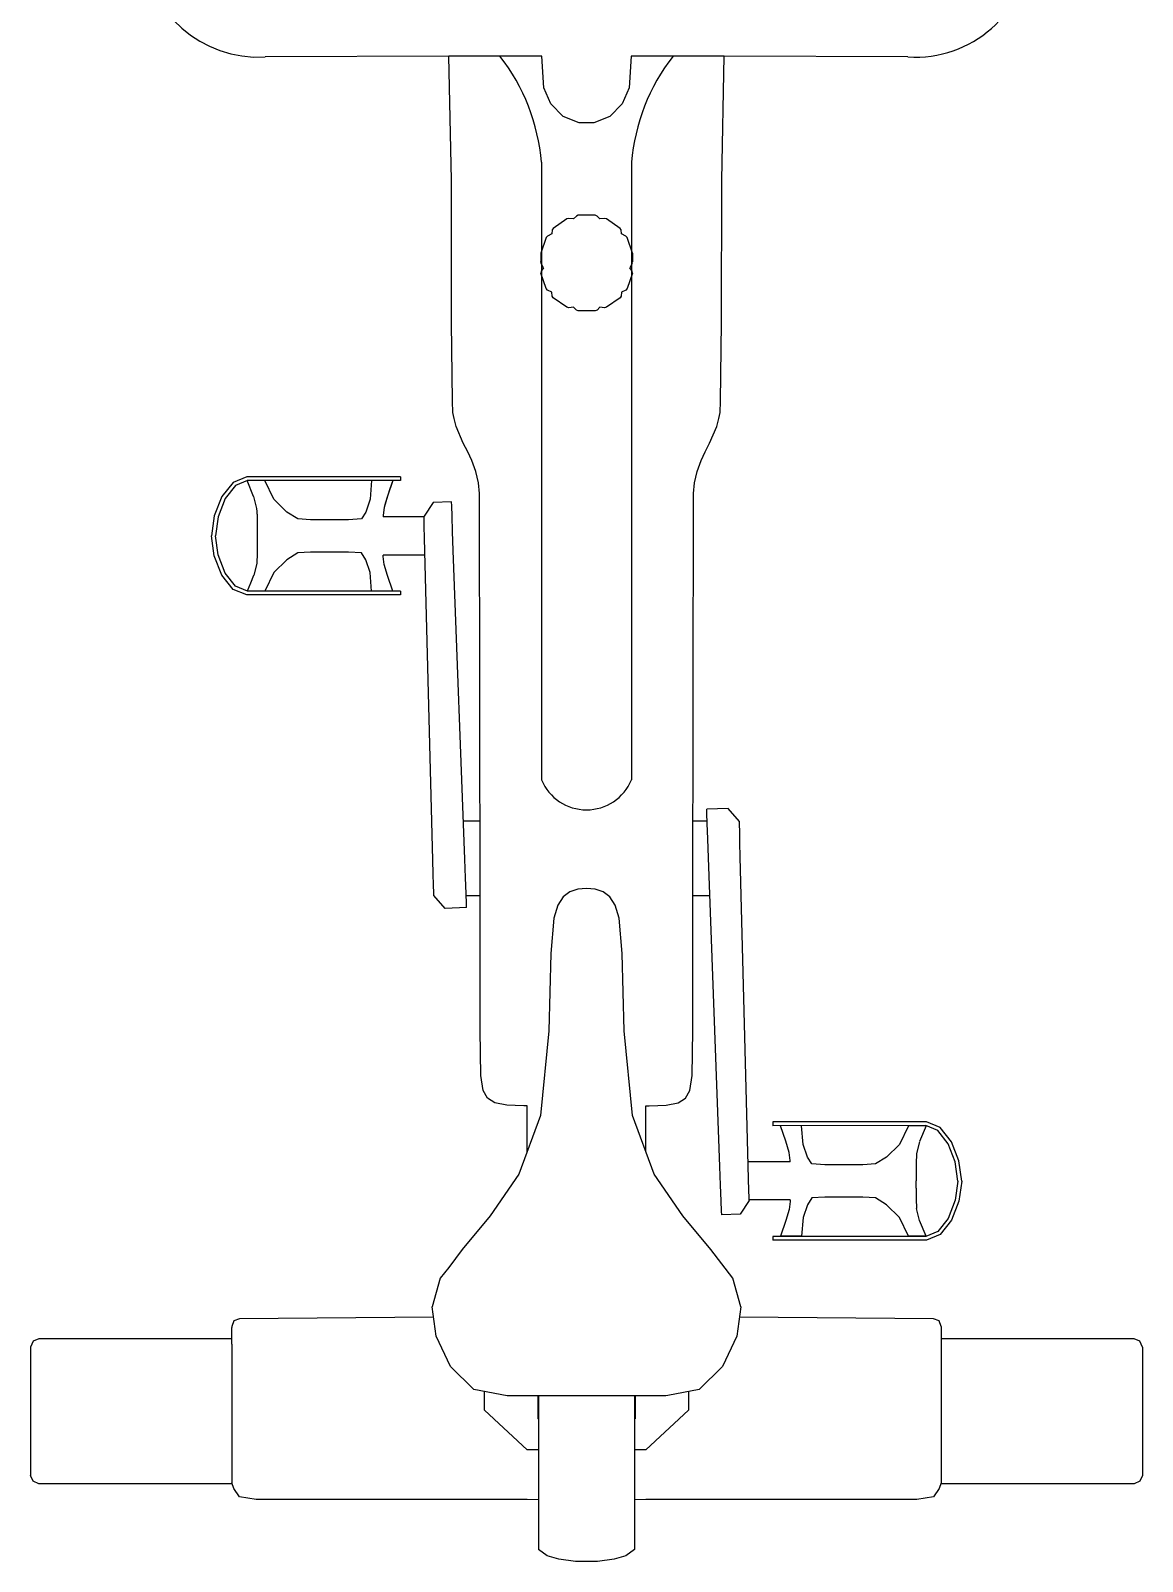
# Model space of a CAD drawing. Header units: millimetres. Extents: x 31778 to 54642, y 18502 to 28743.
# Drawn here: x 38487.5 to 38546.7, y 20287 to 20368.4 of the extents above; entities that cross this region are included whole.
import ezdxf

# ---------------------------------------------------------------- set-up
doc = ezdxf.new("R2010")
doc.units = ezdxf.units.MM
doc.layers.add('Plan Archi', color=8, linetype='Continuous')

msp = doc.modelspace()

# ---------------------------------------------------------------- linework, layer by layer
at = {"layer": 'Plan Archi'}
for p, q in [((38509.793, 20367.053), (38500.017, 20367.017)), ((38511.591, 20367.058), (38509.793, 20367.053)), ((38513.424, 20367.06), (38511.591, 20367.058)), ((38514.733, 20367.062), (38513.424, 20367.06)), ((38514.833, 20365.384), (38514.733, 20367.062)), ((38519.485, 20367.062), (38519.384, 20365.384)), ((38520.793, 20367.06), (38519.485, 20367.062)), ((38522.626, 20367.058), (38520.794, 20367.06)), ((38524.425, 20367.053), (38522.626, 20367.058)), ((38534.2, 20367.017), (38524.425, 20367.053)), ((38515.207, 20364.529), (38514.833, 20365.384)), ((38519.384, 20365.384), (38519.011, 20364.529)), ((38515.871, 20363.845), (38515.207, 20364.529)), ((38519.011, 20364.529), (38518.347, 20363.845)), ((38516.718, 20363.515), (38515.871, 20363.845)), ((38517.5, 20363.515), (38516.718, 20363.515)), ((38518.347, 20363.845), (38517.5, 20363.515)), ((38514.714, 20361.415), (38514.714, 20359.871)), ((38519.503, 20361.415), (38519.503, 20359.871)), ((38514.714, 20359.871), (38514.714, 20328.559)), ((38519.503, 20359.871), (38519.503, 20328.559)), ((38516.57, 20358.555), (38516.411, 20358.403)), ((38516.67, 20358.595), (38516.57, 20358.555)), ((38517.568, 20358.595), (38516.67, 20358.595)), ((38517.668, 20358.555), (38517.568, 20358.595)), ((38517.826, 20358.403), (38517.668, 20358.555)), ((38515.285, 20357.813), (38515.267, 20357.606)), ((38515.339, 20357.9), (38515.285, 20357.813)), ((38516.065, 20358.406), (38515.339, 20357.9)), ((38516.173, 20358.432), (38516.065, 20358.406)), ((38516.411, 20358.403), (38516.173, 20358.432)), ((38518.065, 20358.432), (38517.826, 20358.403)), ((38518.173, 20358.406), (38518.065, 20358.432)), ((38518.899, 20357.9), (38518.173, 20358.406)), ((38518.953, 20357.813), (38518.899, 20357.9)), ((38518.971, 20357.606), (38518.953, 20357.813)), ((38514.964, 20357.406), (38514.687, 20356.588)), ((38515.04, 20357.489), (38514.964, 20357.406)), ((38515.267, 20357.606), (38515.04, 20357.489)), ((38519.198, 20357.489), (38518.971, 20357.606)), ((38519.273, 20357.406), (38519.198, 20357.489)), ((38519.551, 20356.588), (38519.273, 20357.406)), ((38514.687, 20356.588), (38514.687, 20356.133)), ((38514.7, 20356.022), (38514.687, 20356.133)), ((38514.714, 20356.855), (38514.714, 20356.668)), ((38519.503, 20356.855), (38519.503, 20356.728)), ((38519.551, 20356.133), (38519.509, 20356.064)), ((38519.537, 20356.022), (38519.509, 20356.064)), ((38519.551, 20356.588), (38519.551, 20356.133)), ((38514.7, 20355.622), (38514.687, 20355.523)), ((38514.964, 20354.704), (38514.687, 20355.523)), ((38514.83, 20355.795), (38514.7, 20356.022)), ((38514.83, 20355.795), (38514.7, 20355.622)), ((38519.551, 20355.523), (38519.273, 20354.704)), ((38519.537, 20356.022), (38519.408, 20355.795)), ((38519.537, 20355.622), (38519.408, 20355.795)), ((38519.551, 20355.523), (38519.537, 20355.622)), ((38515.04, 20354.621), (38514.964, 20354.704)), ((38515.267, 20354.505), (38515.04, 20354.621)), ((38515.285, 20354.297), (38515.267, 20354.505)), ((38518.971, 20354.505), (38518.953, 20354.297)), ((38519.198, 20354.621), (38518.971, 20354.505)), ((38519.273, 20354.704), (38519.198, 20354.621)), ((38515.339, 20354.21), (38515.285, 20354.297)), ((38516.065, 20353.704), (38515.339, 20354.21)), ((38516.173, 20353.679), (38516.065, 20353.704)), ((38516.411, 20353.707), (38516.173, 20353.679)), ((38516.57, 20353.555), (38516.411, 20353.707)), ((38517.826, 20353.707), (38517.668, 20353.555)), ((38518.065, 20353.679), (38517.826, 20353.707)), ((38518.173, 20353.704), (38518.065, 20353.679)), ((38518.899, 20354.21), (38518.173, 20353.704)), ((38518.953, 20354.297), (38518.899, 20354.21)), ((38516.67, 20353.516), (38516.57, 20353.555)), ((38517.568, 20353.516), (38516.67, 20353.516)), ((38517.668, 20353.555), (38517.568, 20353.516)), ((38499.046, 20344.687), (38498.316, 20344.389)), ((38507.218, 20344.687), (38499.046, 20344.687)), ((38507.218, 20344.687), (38507.218, 20344.485)), ((38498.316, 20344.389), (38497.72, 20343.629)), ((38498.438, 20344.227), (38497.895, 20343.528)), ((38499.085, 20344.488), (38498.438, 20344.227)), ((38499.183, 20344.481), (38499.065, 20344.481)), ((38499.409, 20343.644), (38499.065, 20344.481)), ((38507.218, 20344.485), (38499.085, 20344.488)), ((38499.535, 20344.481), (38499.183, 20344.481)), ((38499.888, 20344.481), (38499.535, 20344.481)), ((38500.005, 20344.481), (38499.888, 20344.481)), ((38500.485, 20343.486), (38500.005, 20344.481)), ((38505.683, 20344.481), (38505.608, 20343.486)), ((38505.823, 20344.481), (38505.683, 20344.481)), ((38506.243, 20344.481), (38505.823, 20344.481)), ((38506.664, 20344.481), (38506.243, 20344.481)), ((38506.804, 20344.481), (38506.527, 20343.65)), ((38506.658, 20344.05), (38506.527, 20343.65)), ((38506.804, 20344.481), (38506.658, 20344.05)), ((38506.804, 20344.481), (38506.664, 20344.481)), ((38497.72, 20343.629), (38497.317, 20342.612)), ((38497.895, 20343.528), (38497.513, 20342.56)), ((38499.415, 20343.626), (38499.409, 20343.644)), ((38499.576, 20343.006), (38499.41, 20343.644)), ((38501.168, 20342.807), (38500.485, 20343.486)), ((38505.608, 20343.486), (38505.376, 20342.807)), ((38506.354, 20343.054), (38506.298, 20342.636)), ((38506.527, 20343.65), (38506.354, 20343.054)), ((38506.425, 20343.314), (38506.354, 20343.054)), ((38506.527, 20343.65), (38506.425, 20343.314)), ((38508.957, 20343.312), (38508.47, 20342.583)), ((38509.932, 20343.348), (38508.957, 20343.312)), ((38509.939, 20343.145), (38509.932, 20343.348)), ((38509.96, 20342.591), (38509.939, 20343.145)), ((38497.317, 20342.612), (38497.17, 20341.543)), ((38497.513, 20342.56), (38497.373, 20341.543)), ((38499.598, 20342.846), (38499.576, 20343.006)), ((38499.6, 20342.705), (38499.598, 20342.846)), ((38499.6, 20342.705), (38499.6, 20342.653)), ((38499.6, 20342.653), (38499.6, 20340.63)), ((38501.761, 20342.445), (38501.168, 20342.807)), ((38502.427, 20342.398), (38501.761, 20342.445)), ((38504.445, 20342.398), (38502.427, 20342.398)), ((38505.137, 20342.445), (38504.445, 20342.398)), ((38505.376, 20342.807), (38505.137, 20342.445)), ((38506.298, 20342.636), (38506.297, 20342.548)), ((38508.471, 20342.548), (38506.297, 20342.548)), ((38506.298, 20342.636), (38506.298, 20342.548)), ((38508.474, 20342.436), (38508.47, 20342.583)), ((38508.485, 20342.035), (38508.474, 20342.436)), ((38509.99, 20341.771), (38509.96, 20342.591)), ((38497.317, 20340.474), (38497.17, 20341.543)), ((38497.513, 20340.525), (38497.373, 20341.543)), ((38508.5, 20341.439), (38508.485, 20342.035)), ((38508.519, 20340.709), (38508.5, 20341.439)), ((38510.027, 20340.767), (38509.99, 20341.771)), ((38499.6, 20340.63), (38499.578, 20340.077)), ((38501.761, 20340.635), (38501.168, 20340.273)), ((38502.427, 20340.682), (38501.761, 20340.635)), ((38504.445, 20340.682), (38502.427, 20340.682)), ((38505.137, 20340.635), (38504.445, 20340.682)), ((38505.376, 20340.273), (38505.137, 20340.635)), ((38508.943, 20324.29), (38508.519, 20340.709)), ((38510.634, 20324.35), (38510.027, 20340.767)), ((38497.72, 20339.457), (38497.317, 20340.474)), ((38497.895, 20339.558), (38497.513, 20340.525)), ((38499.576, 20340.073), (38499.415, 20339.454)), ((38499.58, 20340.101), (38499.576, 20340.073)), ((38501.168, 20340.273), (38500.485, 20339.594)), ((38505.608, 20339.594), (38505.376, 20340.273)), ((38506.298, 20340.444), (38506.297, 20340.52)), ((38508.524, 20340.52), (38506.297, 20340.52)), ((38506.298, 20340.444), (38506.298, 20340.52)), ((38506.354, 20340.026), (38506.298, 20340.444)), ((38506.527, 20339.429), (38506.354, 20340.026)), ((38498.316, 20338.697), (38497.72, 20339.457)), ((38498.438, 20338.859), (38497.895, 20339.558)), ((38499.25, 20339.03), (38499.067, 20338.605)), ((38499.409, 20339.435), (38499.25, 20339.03)), ((38500.485, 20339.594), (38500.005, 20338.599)), ((38505.683, 20338.601), (38505.608, 20339.594)), ((38506.803, 20338.601), (38506.527, 20339.429)), ((38514.714, 20339.741), (38514.714, 20328.856)), ((38499.046, 20338.398), (38498.316, 20338.697)), ((38499.085, 20338.597), (38498.438, 20338.859)), ((38507.218, 20338.398), (38499.046, 20338.398)), ((38499.183, 20338.599), (38499.081, 20338.599)), ((38507.218, 20338.601), (38499.085, 20338.597)), ((38499.535, 20338.599), (38499.183, 20338.599)), ((38499.888, 20338.599), (38499.535, 20338.599)), ((38500.005, 20338.599), (38499.888, 20338.599)), ((38507.218, 20338.601), (38507.218, 20338.398)), ((38524.636, 20327.039), (38523.503, 20326.997)), ((38523.51, 20326.794), (38523.503, 20326.997)), ((38523.531, 20326.24), (38523.51, 20326.794)), ((38525.241, 20326.35), (38524.636, 20327.039)), ((38511.448, 20326.371), (38510.559, 20326.371)), ((38523.526, 20326.371), (38522.77, 20326.371)), ((38523.561, 20325.42), (38523.531, 20326.24)), ((38525.245, 20326.203), (38525.241, 20326.35)), ((38525.255, 20325.802), (38525.245, 20326.203)), ((38523.598, 20324.416), (38523.561, 20325.42)), ((38525.265, 20325.403), (38525.255, 20325.802)), ((38525.266, 20325.367), (38525.265, 20325.403)), ((38525.271, 20325.206), (38525.266, 20325.367)), ((38525.289, 20324.476), (38525.271, 20325.206)), ((38510.671, 20323.346), (38510.634, 20324.35)), ((38524.205, 20307.999), (38523.598, 20324.416)), ((38525.713, 20308.058), (38525.289, 20324.476)), ((38508.961, 20323.56), (38508.943, 20324.29)), ((38508.977, 20322.964), (38508.961, 20323.56)), ((38508.987, 20322.563), (38508.977, 20322.964)), ((38510.701, 20322.526), (38510.671, 20323.346)), ((38516.646, 20322.749), (38516.219, 20322.611)), ((38517.109, 20322.786), (38516.646, 20322.749)), ((38517.571, 20322.749), (38517.109, 20322.786)), ((38517.998, 20322.611), (38517.571, 20322.749)), ((38508.991, 20322.416), (38508.987, 20322.563)), ((38509.596, 20321.727), (38508.991, 20322.416)), ((38510.722, 20321.972), (38510.701, 20322.526)), ((38511.448, 20322.395), (38510.706, 20322.395)), ((38510.729, 20321.769), (38510.722, 20321.972)), ((38515.577, 20321.894), (38515.364, 20321.215)), ((38515.862, 20322.342), (38515.577, 20321.894)), ((38516.219, 20322.611), (38515.862, 20322.342)), ((38518.355, 20322.342), (38517.998, 20322.611)), ((38518.641, 20321.894), (38518.355, 20322.342)), ((38518.853, 20321.215), (38518.641, 20321.894)), ((38523.673, 20322.395), (38522.77, 20322.395)), ((38510.729, 20321.769), (38509.596, 20321.727)), ((38515.364, 20321.215), (38515.213, 20319.319)), ((38519.005, 20319.319), (38518.853, 20321.215)), ((38515.213, 20319.319), (38515.109, 20315.218)), ((38519.109, 20315.218), (38519.005, 20319.319)), ((38515.109, 20315.218), (38514.668, 20310.707)), ((38519.549, 20310.707), (38519.109, 20315.218)), ((38514.668, 20310.707), (38513.506, 20307.581)), ((38520.712, 20307.581), (38519.549, 20310.707)), ((38535.186, 20310.368), (38527.014, 20310.368)), ((38527.014, 20310.368), (38527.014, 20310.165)), ((38535.147, 20310.169), (38527.014, 20310.165)), ((38527.705, 20309.337), (38527.429, 20310.165)), ((38528.624, 20309.172), (38528.549, 20310.166)), ((38534.227, 20310.167), (38533.747, 20309.172)), ((38534.344, 20310.167), (38534.227, 20310.167)), ((38534.697, 20310.167), (38534.344, 20310.167)), ((38535.049, 20310.167), (38534.697, 20310.167)), ((38535.165, 20310.162), (38534.823, 20309.331)), ((38535.151, 20310.167), (38535.049, 20310.167)), ((38535.794, 20309.907), (38535.147, 20310.169)), ((38535.916, 20310.069), (38535.186, 20310.368)), ((38536.337, 20309.208), (38535.794, 20309.907)), ((38536.512, 20309.309), (38535.916, 20310.069)), ((38527.878, 20308.74), (38527.705, 20309.337)), ((38528.856, 20308.493), (38528.624, 20309.172)), ((38533.747, 20309.172), (38533.064, 20308.493)), ((38534.817, 20309.313), (38534.656, 20308.693)), ((38536.719, 20308.241), (38536.337, 20309.208)), ((38536.915, 20308.292), (38536.512, 20309.309)), ((38527.935, 20308.247), (38525.708, 20308.247)), ((38525.732, 20307.327), (38525.713, 20308.058)), ((38527.934, 20308.323), (38527.878, 20308.74)), ((38527.934, 20308.247), (38527.934, 20308.323)), ((38527.935, 20308.247), (38527.934, 20308.323)), ((38529.095, 20308.131), (38528.856, 20308.493)), ((38529.787, 20308.085), (38529.095, 20308.131)), ((38531.805, 20308.085), (38529.787, 20308.085)), ((38532.471, 20308.131), (38531.805, 20308.085)), ((38533.064, 20308.493), (38532.471, 20308.131)), ((38534.654, 20308.69), (38534.632, 20308.136)), ((38534.632, 20308.136), (38534.632, 20307.731)), ((38534.632, 20308.136), (38534.632, 20308.016)), ((38534.656, 20308.693), (38534.652, 20308.665)), ((38536.859, 20307.223), (38536.719, 20308.241)), ((38537.062, 20307.223), (38536.915, 20308.292)), ((38513.506, 20307.581), (38511.991, 20305.366)), ((38522.227, 20305.366), (38520.712, 20307.581)), ((38524.242, 20306.995), (38524.205, 20307.999)), ((38525.747, 20306.731), (38525.732, 20307.327)), ((38534.632, 20307.731), (38534.632, 20307.226)), ((38534.641, 20306.843), (38534.632, 20307.226)), ((38536.859, 20307.223), (38536.719, 20306.206)), ((38537.062, 20307.223), (38536.915, 20306.154)), ((38524.272, 20306.175), (38524.242, 20306.995)), ((38525.758, 20306.33), (38525.747, 20306.731)), ((38534.641, 20306.843), (38534.641, 20306.526)), ((38534.641, 20306.526), (38534.641, 20306.341)), ((38524.293, 20305.621), (38524.272, 20306.175)), ((38524.3, 20305.418), (38524.293, 20305.621)), ((38525.762, 20306.183), (38525.275, 20305.454)), ((38525.762, 20306.183), (38525.758, 20306.33)), ((38527.935, 20306.218), (38525.761, 20306.218)), ((38527.878, 20305.712), (38527.705, 20305.116)), ((38527.934, 20306.13), (38527.878, 20305.712)), ((38527.935, 20306.218), (38527.934, 20306.13)), ((38527.935, 20306.218), (38527.934, 20306.13)), ((38528.856, 20305.959), (38528.624, 20305.28)), ((38529.095, 20306.322), (38528.856, 20305.959)), ((38529.787, 20306.368), (38529.095, 20306.322)), ((38531.805, 20306.368), (38529.787, 20306.368)), ((38532.471, 20306.322), (38531.805, 20306.368)), ((38533.064, 20305.959), (38532.471, 20306.322)), ((38533.747, 20305.28), (38533.064, 20305.959)), ((38534.641, 20306.341), (38534.641, 20306.282)), ((38534.641, 20306.282), (38534.656, 20305.76)), ((38534.822, 20305.122), (38534.656, 20305.76)), ((38536.719, 20306.206), (38536.337, 20305.238)), ((38536.915, 20306.154), (38536.512, 20305.137)), ((38511.991, 20305.366), (38510.491, 20303.583)), ((38523.726, 20303.583), (38522.227, 20305.366)), ((38525.275, 20305.454), (38524.3, 20305.418)), ((38527.705, 20305.116), (38527.428, 20304.286)), ((38528.624, 20305.28), (38528.549, 20304.286)), ((38534.227, 20304.286), (38533.747, 20305.28)), ((38534.823, 20305.122), (38534.817, 20305.14)), ((38535.167, 20304.286), (38534.823, 20305.122)), ((38536.337, 20305.238), (38535.794, 20304.539)), ((38536.512, 20305.137), (38535.916, 20304.377)), ((38535.147, 20304.278), (38527.014, 20304.282)), ((38527.014, 20304.282), (38527.014, 20304.079)), ((38535.186, 20304.079), (38527.014, 20304.079)), ((38527.568, 20304.286), (38527.428, 20304.286)), ((38527.989, 20304.286), (38527.568, 20304.286)), ((38528.409, 20304.286), (38527.989, 20304.286)), ((38528.549, 20304.286), (38528.409, 20304.286)), ((38534.344, 20304.286), (38534.227, 20304.286)), ((38534.697, 20304.286), (38534.344, 20304.286)), ((38535.049, 20304.286), (38534.697, 20304.286)), ((38535.167, 20304.286), (38535.049, 20304.286)), ((38535.794, 20304.539), (38535.147, 20304.278)), ((38535.916, 20304.377), (38535.186, 20304.079)), ((38510.491, 20303.583), (38509.787, 20302.621)), ((38524.896, 20302.053), (38523.726, 20303.583)), ((38509.787, 20302.621), (38509.321, 20302.053)), ((38509.321, 20302.053), (38508.903, 20300.527)), ((38525.315, 20300.527), (38524.896, 20302.053)), ((38498.657, 20299.901), (38498.35, 20299.796)), ((38508.974, 20299.99), (38498.657, 20299.901)), ((38509.109, 20298.975), (38508.903, 20300.527)), ((38525.315, 20300.527), (38525.108, 20298.975)), ((38535.56, 20299.901), (38525.243, 20299.99)), ((38535.868, 20299.796), (38535.56, 20299.901)), ((38498.35, 20299.796), (38498.247, 20299.486)), ((38498.247, 20299.486), (38498.247, 20299.433)), ((38498.247, 20298.544), (38498.247, 20299.433)), ((38535.97, 20299.486), (38535.868, 20299.796)), ((38535.97, 20299.486), (38535.97, 20299.433)), ((38535.97, 20299.433), (38535.97, 20298.544)), ((38487.679, 20298.699), (38487.549, 20298.385)), ((38487.549, 20298.385), (38487.549, 20298.125)), ((38487.993, 20298.829), (38487.679, 20298.699)), ((38498.247, 20298.829), (38487.993, 20298.829)), ((38498.247, 20298.544), (38498.247, 20296.983)), ((38509.877, 20297.36), (38509.109, 20298.975)), ((38525.108, 20298.975), (38524.341, 20297.36)), ((38546.225, 20298.829), (38535.97, 20298.829)), ((38535.97, 20298.544), (38535.97, 20296.983)), ((38546.539, 20298.699), (38546.225, 20298.829)), ((38546.669, 20298.385), (38546.539, 20298.699)), ((38546.669, 20298.385), (38546.669, 20298.125)), ((38487.549, 20298.125), (38487.549, 20297.386)), ((38546.669, 20298.125), (38546.669, 20297.386)), ((38487.549, 20297.386), (38487.549, 20296.28)), ((38498.247, 20296.983), (38498.247, 20295.044)), ((38511.122, 20296.126), (38509.877, 20297.36)), ((38524.341, 20297.36), (38523.095, 20296.126)), ((38535.97, 20296.983), (38535.97, 20295.044)), ((38546.669, 20297.386), (38546.669, 20296.28)), ((38487.549, 20296.28), (38487.549, 20294.975)), ((38512.89, 20295.799), (38511.122, 20296.126)), ((38511.69, 20295.041), (38511.69, 20296.021)), ((38514.632, 20295.799), (38512.89, 20295.799)), ((38514.515, 20295.799), (38514.515, 20294.572)), ((38514.555, 20295.799), (38514.555, 20292.708)), ((38515.971, 20295.799), (38514.632, 20295.799)), ((38517.109, 20295.799), (38515.971, 20295.799)), ((38518.247, 20295.799), (38517.109, 20295.799)), ((38519.586, 20295.799), (38518.247, 20295.799)), ((38521.328, 20295.799), (38519.586, 20295.799)), ((38519.662, 20295.799), (38519.662, 20292.708)), ((38519.702, 20295.799), (38519.702, 20294.572)), ((38521.437, 20295.815), (38521.328, 20295.799)), ((38523.095, 20296.126), (38521.437, 20295.815)), ((38522.527, 20296.02), (38522.527, 20295.041)), ((38546.669, 20296.28), (38546.669, 20294.975)), ((38498.247, 20295.044), (38498.247, 20293.089)), ((38513.95, 20292.919), (38511.69, 20295.041)), ((38522.527, 20295.041), (38520.267, 20292.919)), ((38535.97, 20295.044), (38535.97, 20293.089)), ((38487.549, 20294.975), (38487.549, 20293.671)), ((38514.555, 20294.572), (38514.515, 20294.572)), ((38519.702, 20294.572), (38519.662, 20294.572)), ((38546.669, 20294.975), (38546.669, 20293.671)), ((38487.549, 20293.671), (38487.549, 20292.564)), ((38546.669, 20293.671), (38546.669, 20292.564)), ((38487.549, 20292.564), (38487.549, 20291.825)), ((38498.247, 20293.089), (38498.247, 20291.486)), ((38514.555, 20292.919), (38513.95, 20292.919)), ((38514.555, 20292.708), (38514.555, 20287.622)), ((38520.267, 20292.919), (38519.662, 20292.919)), ((38519.662, 20292.708), (38519.662, 20287.622)), ((38535.97, 20293.089), (38535.97, 20291.486)), ((38546.669, 20292.564), (38546.669, 20291.825)), ((38487.549, 20291.825), (38487.549, 20291.566)), ((38546.669, 20291.825), (38546.669, 20291.566)), ((38487.679, 20291.252), (38487.549, 20291.566)), ((38487.993, 20291.122), (38487.679, 20291.252)), ((38498.261, 20291.122), (38487.993, 20291.122)), ((38498.247, 20291.486), (38498.247, 20291.161)), ((38498.247, 20291.485), (38498.247, 20291.482)), ((38498.35, 20290.866), (38498.247, 20291.161)), ((38535.97, 20291.161), (38535.868, 20290.866)), ((38546.225, 20291.122), (38535.957, 20291.122)), ((38535.97, 20291.486), (38535.97, 20291.161)), ((38535.97, 20291.485), (38535.97, 20291.482)), ((38546.539, 20291.252), (38546.225, 20291.122)), ((38546.669, 20291.566), (38546.539, 20291.252)), ((38498.649, 20290.426), (38498.35, 20290.866)), ((38499.546, 20290.279), (38498.649, 20290.426)), ((38513.95, 20290.278), (38499.546, 20290.279)), ((38514.555, 20290.273), (38513.95, 20290.278)), ((38520.267, 20290.278), (38519.662, 20290.273)), ((38534.672, 20290.279), (38520.267, 20290.278)), ((38535.568, 20290.426), (38534.672, 20290.279)), ((38535.868, 20290.866), (38535.568, 20290.426)), ((38515.024, 20287.288), (38514.555, 20287.622)), ((38515.64, 20287.102), (38515.024, 20287.288)), ((38516.528, 20286.991), (38515.64, 20287.102)), ((38517.69, 20286.991), (38516.528, 20286.991)), ((38518.577, 20287.102), (38517.69, 20286.991)), ((38519.193, 20287.288), (38518.577, 20287.102)), ((38519.662, 20287.622), (38519.193, 20287.288))]:
    msp.add_line(p, q, dxfattribs=at)
for points in [[(38513.95, 20308.776), (38513.95, 20311.218), (38513.778, 20311.218), (38513.321, 20311.238), (38512.864, 20311.258), (38512.241, 20311.381), (38511.845, 20311.625), (38511.606, 20312.033), (38511.487, 20312.84), (38511.448, 20315.239), (38511.448, 20321.812), (38511.426, 20343.794), (38511.361, 20344.358), (38511.231, 20344.969), (38511.014, 20345.552), (38510.801, 20346.008), (38510.559, 20346.467), (38510.18, 20347.354), (38510.065, 20347.784), (38509.998, 20348.113), (38509.988, 20348.709), (38509.933, 20352.879), (38509.921, 20360.466), (38509.793, 20367.053)], [(38520.267, 20308.776), (38520.267, 20311.218), (38520.439, 20311.218), (38520.897, 20311.238), (38521.354, 20311.258), (38521.976, 20311.381), (38522.373, 20311.625), (38522.611, 20312.033), (38522.73, 20312.84), (38522.77, 20315.239), (38522.77, 20321.812), (38522.791, 20343.794), (38522.856, 20344.358), (38522.986, 20344.969), (38523.203, 20345.552), (38523.416, 20346.008), (38523.658, 20346.467), (38524.038, 20347.354), (38524.153, 20347.784), (38524.219, 20348.113), (38524.23, 20348.709), (38524.285, 20352.879), (38524.297, 20360.466), (38524.425, 20367.053)]]:
    msp.add_lwpolyline(points, dxfattribs=at)
for centre, radius, start, end in [((38499.69, 20373.234), 6.226, 184.65745, 273.01755), ((38534.57, 20373.186), 6.18, 266.56542, 355.75961), ((38504.146, 20360.536), 10.604, 4.74968, 37.95881), ((38530.071, 20360.536), 10.604, 142.04119, 175.25032), ((38517.109, 20329.569), 2.599, 202.87113, 337.12887)]:
    msp.add_arc(centre, radius, start, end, dxfattribs=at)

doc.saveas('drawing.dxf')
